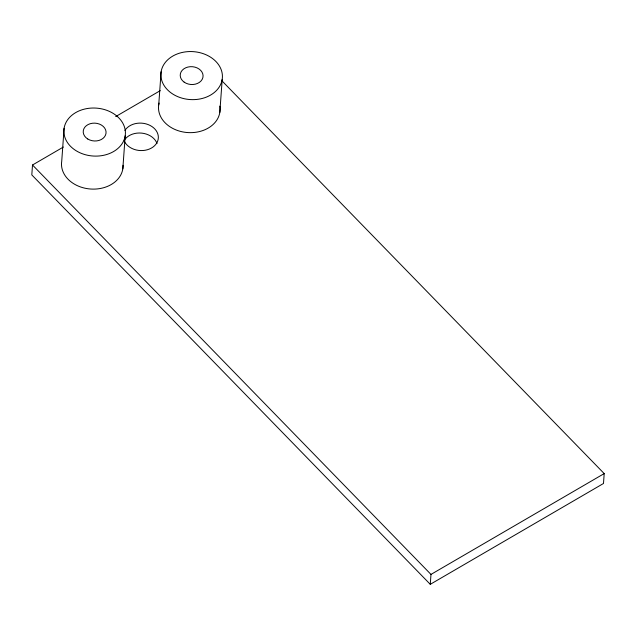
<?xml version="1.0" encoding="UTF-8"?>
<svg xmlns="http://www.w3.org/2000/svg" width="636" height="636" viewBox="0 0 636 636"><rect width="100%" height="100%" fill="white"/><g stroke="black" fill="none" stroke-linecap="round" stroke-linejoin="round"><path stroke-width="0.95" d="M63.377 147.035L32.508 165.002L31.8 174.908L430.27 584.325L603.492 483.487L604.2 473.589L221.67 80.549M64.093 128.281L61.724 161.29A30.806 24.009 4.1 0 0 90.821 189.035A30.806 24.009 4.1 0 0 123.042 165.273M122.82 168.858L125.189 135.85A30.806 24.009 4.1 0 0 82.616 109.607A30.806 24.009 4.1 0 0 76.121 150.74A30.806 24.009 4.1 0 0 125.189 135.85M158.73 104.821L161.099 71.812M219.825 112.389L222.195 79.381A30.806 24.009 4.1 0 0 179.622 53.138A30.806 24.009 4.1 0 0 173.127 94.271A30.806 24.009 4.1 0 0 222.195 79.381M430.27 584.325L430.977 574.419L32.508 165.002M115.688 116.587L160.28 90.63M430.977 574.419L604.2 473.589M219.754 106.117A30.806 24.009 4.1 0 1 188.399 132.606A30.806 24.009 4.1 0 1 159.095 103.064M124.934 130.428A17.601 13.722 4.1 0 1 151.956 126.556A17.601 13.722 4.1 0 1 151.304 148.132A17.601 13.722 4.1 0 1 124.592 141.749M124.227 140.333A17.601 13.722 4.1 0 1 141.637 133.107A17.601 13.722 4.1 0 1 157.013 143.545M87.76 138.998A11.44 8.92 4.1 0 0 105.989 133.473A11.44 8.92 4.1 0 0 90.177 123.718A11.44 8.92 4.1 0 0 87.76 138.998M184.146 82.124A11.44 8.92 4.1 0 0 202.868 77.608A11.44 8.92 4.1 0 0 187.922 67.05A11.44 8.92 4.1 0 0 184.146 82.124"/></g></svg>
